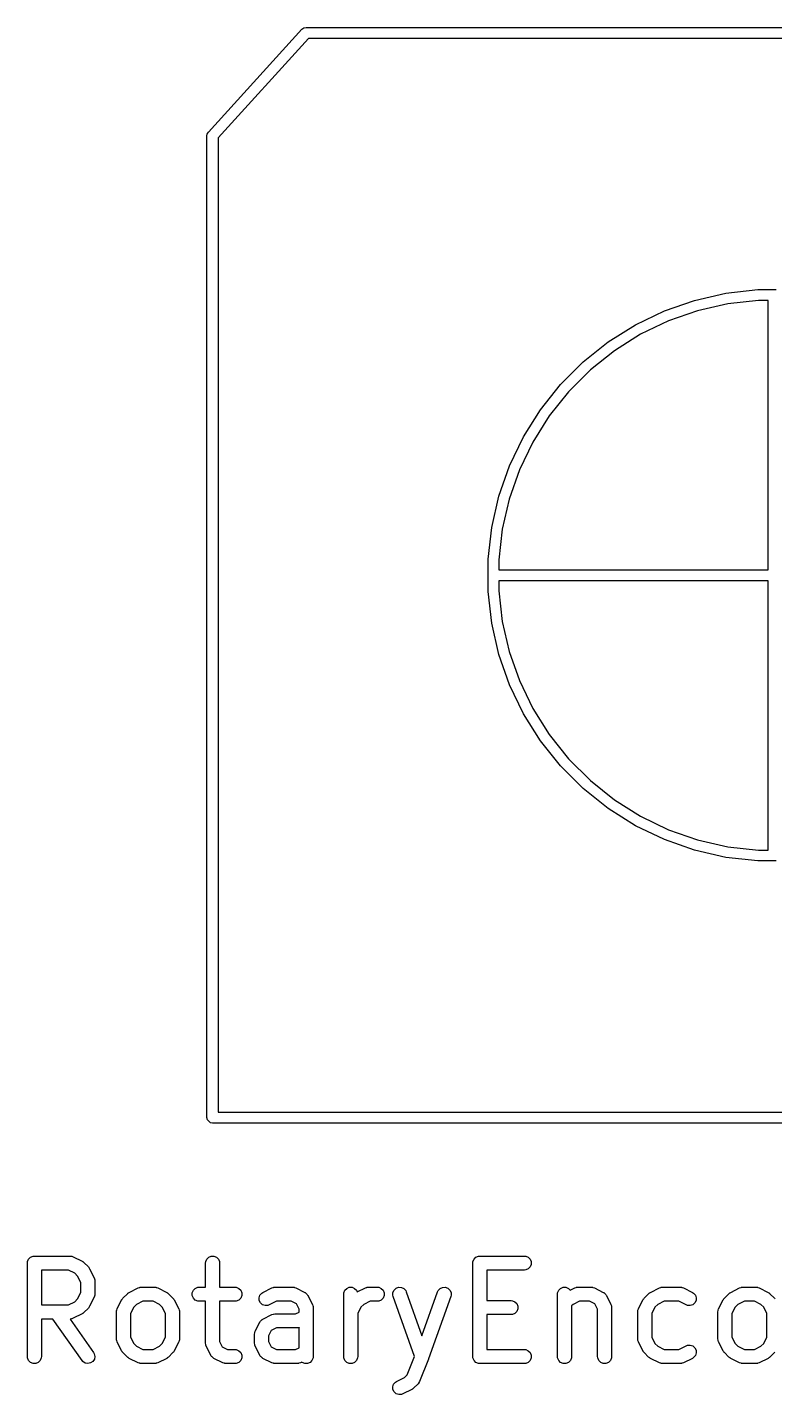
# Model space of a CAD drawing. Header units: millimetres. Extents: x 129 to 276, y -185 to -58.
# Drawn here: x 260.02 to 268.01, y -121.26 to -106.64 of the extents above; entities that cross this region are included whole.
import ezdxf

# ---------------------------------------------------------------- set-up
doc = ezdxf.new("R2010")
doc.units = ezdxf.units.MM
doc.layers.add('F.Fab', color=9, linetype='CONTINUOUS', true_color=0xafafaf)

msp = doc.modelspace()

# ---------------------------------------------------------------- linework, layer by layer
at = {"layer": 'F.Fab', "linetype": 'CONTINUOUS'}
for p, q in [((261.955604, -107.75964), (262.955604, -106.65964)), ((262.955604, -106.65964), (262.974428, -106.645722)), ((262.974428, -106.645722), (262.975956, -106.645649)), ((262.975956, -106.645649), (262.977039, -106.644567)), ((262.977039, -106.644567), (263, -106.64)), ((263, -106.64), (274, -106.64)), ((263.026541, -106.76), (262.06, -107.823195)), ((273.94, -106.76), (263.026541, -106.76)), ((261.946002, -107.775603), (261.955604, -107.75964)), ((261.94, -107.8), (261.943634, -107.781727)), ((261.94, -118.3), (261.94, -107.8)), ((261.943538, -107.779701), (261.944284, -107.77846)), ((261.943634, -107.781727), (261.943538, -107.779701)), ((261.944284, -107.77846), (261.944567, -107.777039)), ((261.944567, -107.777039), (261.946002, -107.775603)), ((262.06, -107.823195), (262.06, -118.24)), ((267.152883, -109.559593), (267.487431, -109.483235)), ((267.487431, -109.483235), (267.828424, -109.444814)), ((267.828424, -109.444814), (267.976792, -109.444814)), ((267.976792, -109.444814), (267.977039, -109.444567)), ((267.977039, -109.444567), (268.022961, -109.444567)), ((266.828989, -109.672929), (267.152883, -109.559593)), ((267.506756, -109.596973), (267.184821, -109.670452)), ((267.834893, -109.56), (267.506756, -109.596973)), ((267.94, -109.56), (267.834893, -109.56)), ((267.94, -112.44), (267.94, -109.56)), ((266.51982, -109.821816), (266.828989, -109.672929)), ((266.873138, -109.779515), (266.575626, -109.922789)), ((267.184821, -109.670452), (266.873138, -109.779515)), ((266.229266, -110.004384), (266.51982, -109.821816)), ((266.575626, -109.922789), (266.296026, -110.098473)), ((265.960979, -110.218335), (266.229266, -110.004384)), ((266.296026, -110.098473), (266.037855, -110.304358)), ((265.718335, -110.460979), (265.960979, -110.218335)), ((266.037855, -110.304358), (265.804358, -110.537855)), ((265.504384, -110.729266), (265.718335, -110.460979)), ((265.804358, -110.537855), (265.598473, -110.796026)), ((265.321816, -111.01982), (265.504384, -110.729266)), ((265.598473, -110.796026), (265.422789, -111.075626)), ((265.172929, -111.328989), (265.321816, -111.01982)), ((265.422789, -111.075626), (265.279515, -111.373138)), ((265.059593, -111.652883), (265.172929, -111.328989)), ((265.279515, -111.373138), (265.170452, -111.684821)), ((264.983235, -111.987431), (265.059593, -111.652883)), ((265.170452, -111.684821), (265.096973, -112.006756)), ((264.944814, -112.328424), (264.983235, -111.987431)), ((265.096973, -112.006756), (265.06, -112.334893)), ((264.944814, -112.334893), (264.944814, -112.328424)), ((264.944814, -112.476792), (264.944814, -112.334893)), ((265.06, -112.334893), (265.06, -112.44)), ((265.06, -112.44), (267.94, -112.44)), ((264.944567, -112.477039), (264.944814, -112.476792)), ((264.944567, -112.522961), (264.944567, -112.477039)), ((264.944814, -112.523208), (264.944567, -112.522961)), ((264.944814, -112.671576), (264.944814, -112.523208)), ((265.06, -112.56), (265.06, -112.665107)), ((267.94, -112.56), (265.06, -112.56)), ((267.94, -115.44), (267.94, -112.56)), ((264.983235, -113.012569), (264.944814, -112.671576)), ((265.06, -112.665107), (265.096973, -112.993244)), ((265.059593, -113.347117), (264.983235, -113.012569)), ((265.096973, -112.993244), (265.170452, -113.315179)), ((265.170452, -113.315179), (265.279515, -113.626862)), ((265.172929, -113.671011), (265.059593, -113.347117)), ((265.321816, -113.98018), (265.172929, -113.671011)), ((265.279515, -113.626862), (265.422789, -113.924374)), ((265.504384, -114.270734), (265.321816, -113.98018)), ((265.422789, -113.924374), (265.598473, -114.203974)), ((265.718335, -114.539021), (265.504384, -114.270734)), ((265.598473, -114.203974), (265.804358, -114.462145)), ((265.804358, -114.462145), (266.037855, -114.695642)), ((265.960979, -114.781665), (265.718335, -114.539021)), ((266.229266, -114.995616), (265.960979, -114.781665)), ((266.037855, -114.695642), (266.296026, -114.901527)), ((266.296026, -114.901527), (266.575626, -115.077211)), ((266.51982, -115.178184), (266.229266, -114.995616)), ((266.575626, -115.077211), (266.873138, -115.220485)), ((266.828989, -115.327071), (266.51982, -115.178184)), ((266.873138, -115.220485), (267.184821, -115.329548)), ((267.152883, -115.440407), (266.828989, -115.327071)), ((267.184821, -115.329548), (267.506756, -115.403027)), ((267.487431, -115.516765), (267.152883, -115.440407)), ((267.828424, -115.555186), (267.487431, -115.516765)), ((267.506756, -115.403027), (267.834893, -115.44)), ((267.834893, -115.44), (267.94, -115.44)), ((267.976792, -115.555186), (267.828424, -115.555186)), ((267.977039, -115.555433), (267.976792, -115.555186)), ((268.022961, -115.555433), (267.977039, -115.555433)), ((262.06, -118.24), (273.94, -118.24)), ((261.944567, -118.322961), (261.94, -118.3)), ((261.977039, -118.355433), (261.944567, -118.322961)), ((262, -118.36), (261.977039, -118.355433)), ((274, -118.36), (262, -118.36)), ((260.020237, -119.854819), (260.021678, -119.840187)), ((260.020237, -120.854819), (260.020237, -119.854819)), ((260.021678, -119.840187), (260.032877, -119.813151)), ((260.032877, -119.813151), (260.053569, -119.792459)), ((260.053569, -119.792459), (260.080605, -119.78126)), ((260.080605, -119.78126), (260.095237, -119.779819)), ((260.095237, -119.779819), (260.476189, -119.779819)), ((260.476189, -119.779819), (260.490821, -119.78126)), ((260.490821, -119.78126), (260.49331, -119.782291)), ((260.49331, -119.782291), (260.495998, -119.782482)), ((260.495998, -119.782482), (260.50973, -119.787737)), ((260.50973, -119.787737), (260.604968, -119.835356)), ((260.604968, -119.835356), (260.611267, -119.83932)), ((260.611267, -119.83932), (260.613095, -119.840078)), ((260.613095, -119.840078), (260.615151, -119.841766)), ((260.615151, -119.841766), (260.617411, -119.843188)), ((260.617411, -119.843188), (260.61871, -119.844686)), ((260.61871, -119.844686), (260.62446, -119.849405)), ((260.62446, -119.849405), (260.672079, -119.897024)), ((260.672079, -119.897024), (260.676797, -119.902773)), ((260.676797, -119.902773), (260.678296, -119.904073)), ((260.678296, -119.904073), (260.679717, -119.906332)), ((261.924999, -119.854819), (261.92644, -119.840187)), ((261.924999, -120.113152), (261.924999, -119.854819)), ((261.92644, -119.840187), (261.937639, -119.813151)), ((261.937639, -119.813151), (261.958331, -119.792459)), ((261.958331, -119.792459), (261.985367, -119.78126)), ((261.985367, -119.78126), (262.014631, -119.78126)), ((262.014631, -119.78126), (262.041667, -119.792459)), ((262.041667, -119.792459), (262.062359, -119.813151)), ((262.062359, -119.813151), (262.073558, -119.840187)), ((262.073558, -119.840187), (262.074999, -119.854819)), ((262.074999, -119.854819), (262.074999, -120.113152)), ((264.782143, -119.854819), (264.783584, -119.840187)), ((264.782143, -120.854819), (264.782143, -119.854819)), ((264.783584, -119.840187), (264.794783, -119.813151)), ((264.794783, -119.813151), (264.815475, -119.792459)), ((264.815475, -119.792459), (264.842511, -119.78126)), ((264.842511, -119.78126), (264.857143, -119.779819)), ((264.857143, -119.779819), (265.333333, -119.779819)), ((265.333333, -119.779819), (265.347965, -119.78126)), ((265.347965, -119.78126), (265.375001, -119.792459)), ((265.375001, -119.792459), (265.395693, -119.813151)), ((265.395693, -119.896487), (265.375001, -119.917179)), ((265.395693, -119.813151), (265.406892, -119.840187)), ((265.406892, -119.869451), (265.395693, -119.896487)), ((265.406892, -119.840187), (265.406892, -119.869451)), ((260.458484, -119.929819), (260.170237, -119.929819)), ((260.170237, -119.929819), (260.170237, -120.303628)), ((260.527, -119.964077), (260.458484, -119.929819)), ((260.557407, -119.994484), (260.527, -119.964077)), ((260.591665, -120.063), (260.557407, -119.994484)), ((260.679717, -119.906332), (260.681406, -119.908389)), ((260.681406, -119.908389), (260.682163, -119.910216)), ((260.682163, -119.910216), (260.686128, -119.916516)), ((260.686128, -119.916516), (260.733747, -120.011754)), ((260.733747, -120.011754), (260.739002, -120.025485)), ((260.739002, -120.025485), (260.739193, -120.028174)), ((260.739193, -120.028174), (260.740224, -120.030663)), ((260.740224, -120.030663), (260.741665, -120.045295)), ((260.741665, -120.045295), (260.741665, -120.188152)), ((265.333333, -119.929819), (264.932143, -119.929819)), ((264.932143, -119.929819), (264.932143, -120.256009)), ((265.347965, -119.928378), (265.333333, -119.929819)), ((265.375001, -119.917179), (265.347965, -119.928378)), ((260.557407, -120.238963), (260.591665, -120.170447)), ((260.591665, -120.170447), (260.591665, -120.063)), ((260.741665, -120.188152), (260.740224, -120.202784)), ((261.042204, -120.230357), (261.089823, -120.182738)), ((261.089823, -120.182738), (261.095572, -120.178019)), ((261.095572, -120.178019), (261.096872, -120.176521)), ((261.096872, -120.176521), (261.099131, -120.175099)), ((261.099131, -120.175099), (261.101188, -120.173411)), ((261.101188, -120.173411), (261.103015, -120.172653)), ((261.103015, -120.172653), (261.109315, -120.168689)), ((261.109315, -120.168689), (261.204553, -120.12107)), ((261.204553, -120.12107), (261.218284, -120.115815)), ((261.218284, -120.115815), (261.220973, -120.115623)), ((261.220973, -120.115623), (261.223462, -120.114593)), ((261.223462, -120.114593), (261.238094, -120.113152)), ((261.238094, -120.113152), (261.380951, -120.113152)), ((261.380951, -120.113152), (261.395583, -120.114593)), ((261.395583, -120.114593), (261.398072, -120.115624)), ((261.398072, -120.115624), (261.40076, -120.115815)), ((261.40076, -120.115815), (261.414492, -120.12107)), ((261.414492, -120.12107), (261.50973, -120.168689)), ((261.50973, -120.168689), (261.516029, -120.172653)), ((261.516029, -120.172653), (261.517857, -120.173411)), ((261.517857, -120.173411), (261.519913, -120.175099)), ((261.519913, -120.175099), (261.522173, -120.176521)), ((261.522173, -120.176521), (261.523472, -120.178019)), ((261.523472, -120.178019), (261.529222, -120.182738)), ((261.529222, -120.182738), (261.576841, -120.230357)), ((261.783583, -120.17352), (261.794782, -120.146484)), ((261.783583, -120.202784), (261.783583, -120.17352)), ((261.794782, -120.146484), (261.815474, -120.125792)), ((261.815474, -120.125792), (261.84251, -120.114593)), ((261.84251, -120.114593), (261.857142, -120.113152)), ((261.857142, -120.113152), (261.924999, -120.113152)), ((262.074999, -120.113152), (262.238094, -120.113152)), ((262.238094, -120.113152), (262.252726, -120.114593)), ((262.252726, -120.114593), (262.279762, -120.125792)), ((262.279762, -120.125792), (262.300454, -120.146484)), ((262.300454, -120.146484), (262.311653, -120.17352)), ((262.311653, -120.17352), (262.311653, -120.202784)), ((262.506271, -120.198629), (262.525444, -120.176521)), ((262.525444, -120.176521), (262.537887, -120.168689)), ((262.537887, -120.168689), (262.633125, -120.12107)), ((262.633125, -120.12107), (262.646856, -120.115815)), ((262.646856, -120.115815), (262.649545, -120.115623)), ((262.649545, -120.115623), (262.652034, -120.114593)), ((262.652034, -120.114593), (262.666666, -120.113152)), ((262.666666, -120.113152), (262.857142, -120.113152)), ((262.857142, -120.113152), (262.871774, -120.114593)), ((262.871774, -120.114593), (262.874263, -120.115624)), ((262.874263, -120.115624), (262.876951, -120.115815)), ((262.876951, -120.115815), (262.890683, -120.12107)), ((262.890683, -120.12107), (262.985921, -120.168689)), ((262.985921, -120.168689), (262.988368, -120.170229)), ((262.988368, -120.170229), (262.989522, -120.170614)), ((262.989522, -120.170614), (262.990958, -120.171859)), ((262.990958, -120.171859), (262.998364, -120.176521)), ((262.998364, -120.176521), (263.004525, -120.183625)), ((263.004525, -120.183625), (263.01163, -120.189787)), ((263.01163, -120.189787), (263.016291, -120.197192)), ((263.016291, -120.197192), (263.017537, -120.198629)), ((263.40119, -120.188152), (263.402631, -120.17352)), ((263.40119, -120.854819), (263.40119, -120.188152)), ((263.402631, -120.17352), (263.41383, -120.146484)), ((263.41383, -120.146484), (263.434522, -120.125792)), ((263.434522, -120.125792), (263.461558, -120.114593)), ((263.461558, -120.114593), (263.490822, -120.114593)), ((263.490822, -120.114593), (263.517858, -120.125792)), ((263.517858, -120.125792), (263.53855, -120.146484)), ((263.53855, -120.146484), (263.546055, -120.164604)), ((263.546055, -120.164604), (263.633125, -120.12107)), ((263.633125, -120.12107), (263.646856, -120.115815)), ((263.646856, -120.115815), (263.649545, -120.115623)), ((263.649545, -120.115623), (263.652034, -120.114593)), ((263.652034, -120.114593), (263.666666, -120.113152)), ((263.666666, -120.113152), (263.761904, -120.113152)), ((263.761904, -120.113152), (263.776536, -120.114593)), ((263.776536, -120.114593), (263.803572, -120.125792)), ((263.803572, -120.125792), (263.824264, -120.146484)), ((263.824264, -120.146484), (263.835463, -120.17352)), ((263.835463, -120.17352), (263.835463, -120.202784)), ((263.925805, -120.199113), (263.927259, -120.169885)), ((263.927259, -120.169885), (263.939786, -120.143439)), ((263.939786, -120.143439), (263.96148, -120.1238)), ((263.96148, -120.1238), (263.989039, -120.113957)), ((263.989039, -120.113957), (264.018267, -120.115411)), ((264.018267, -120.115411), (264.044713, -120.127938)), ((264.044713, -120.127938), (264.064352, -120.149632)), ((264.064352, -120.149632), (264.070631, -120.162927)), ((264.070631, -120.162927), (264.238095, -120.631826)), ((264.238095, -120.631826), (264.405559, -120.162927)), ((264.405559, -120.162927), (264.411838, -120.149632)), ((264.411838, -120.149632), (264.431477, -120.127938)), ((264.431477, -120.127938), (264.457923, -120.115411)), ((264.457923, -120.115411), (264.487151, -120.113957)), ((264.487151, -120.113957), (264.51471, -120.1238)), ((264.51471, -120.1238), (264.536404, -120.14344)), ((264.536404, -120.14344), (264.548931, -120.169886)), ((264.548931, -120.169886), (264.550385, -120.199113)), ((265.686905, -120.188152), (265.688346, -120.17352)), ((265.686905, -120.854819), (265.686905, -120.188152)), ((265.688346, -120.17352), (265.699545, -120.146484)), ((265.699545, -120.146484), (265.720237, -120.125792)), ((265.720237, -120.125792), (265.747273, -120.114593)), ((265.747273, -120.114593), (265.776537, -120.114593)), ((265.776537, -120.114593), (265.803573, -120.125792)), ((265.803573, -120.125792), (265.822974, -120.145193)), ((265.822974, -120.145193), (265.871221, -120.12107)), ((265.871221, -120.12107), (265.884952, -120.115815)), ((265.884952, -120.115815), (265.887641, -120.115623)), ((265.887641, -120.115623), (265.89013, -120.114593)), ((265.89013, -120.114593), (265.904762, -120.113152)), ((265.904762, -120.113152), (266.047619, -120.113152)), ((266.047619, -120.113152), (266.062251, -120.114593)), ((266.062251, -120.114593), (266.06474, -120.115624)), ((266.06474, -120.115624), (266.067428, -120.115815)), ((266.067428, -120.115815), (266.08116, -120.12107)), ((266.08116, -120.12107), (266.176398, -120.168689)), ((266.176398, -120.168689), (266.178845, -120.170229)), ((266.178845, -120.170229), (266.179999, -120.170614)), ((266.179999, -120.170614), (266.181435, -120.171859)), ((266.181435, -120.171859), (266.188841, -120.176521)), ((266.188841, -120.176521), (266.195002, -120.183625)), ((266.195002, -120.183625), (266.202107, -120.189787)), ((266.202107, -120.189787), (266.206768, -120.197192)), ((266.206768, -120.197192), (266.208014, -120.198629)), ((266.613634, -120.230357), (266.661253, -120.182738)), ((266.661253, -120.182738), (266.667002, -120.178019)), ((266.667002, -120.178019), (266.668302, -120.176521)), ((266.668302, -120.176521), (266.670561, -120.175099)), ((266.670561, -120.175099), (266.672618, -120.173411)), ((266.672618, -120.173411), (266.674445, -120.172653)), ((266.674445, -120.172653), (266.680745, -120.168689)), ((266.680745, -120.168689), (266.775983, -120.12107)), ((266.775983, -120.12107), (266.789714, -120.115815)), ((266.789714, -120.115815), (266.792403, -120.115623)), ((266.792403, -120.115623), (266.794892, -120.114593)), ((266.794892, -120.114593), (266.809524, -120.113152)), ((266.809524, -120.113152), (267, -120.113152)), ((267, -120.113152), (267.014632, -120.114593)), ((267.014632, -120.114593), (267.017121, -120.115624)), ((267.017121, -120.115624), (267.019809, -120.115815)), ((267.019809, -120.115815), (267.033541, -120.12107)), ((267.033541, -120.12107), (267.128779, -120.168689)), ((267.128779, -120.168689), (267.141222, -120.176521)), ((267.141222, -120.176521), (267.160395, -120.198629)), ((267.470777, -120.230357), (267.518396, -120.182738)), ((267.518396, -120.182738), (267.524145, -120.178019)), ((267.524145, -120.178019), (267.525445, -120.176521)), ((267.525445, -120.176521), (267.527704, -120.175099)), ((267.527704, -120.175099), (267.529761, -120.173411)), ((267.529761, -120.173411), (267.531588, -120.172653)), ((267.531588, -120.172653), (267.537888, -120.168689)), ((267.537888, -120.168689), (267.633126, -120.12107)), ((267.633126, -120.12107), (267.646857, -120.115815)), ((267.646857, -120.115815), (267.649546, -120.115623)), ((267.649546, -120.115623), (267.652035, -120.114593)), ((267.652035, -120.114593), (267.666667, -120.113152)), ((267.666667, -120.113152), (267.809524, -120.113152)), ((267.809524, -120.113152), (267.824156, -120.114593)), ((267.824156, -120.114593), (267.826645, -120.115624)), ((267.826645, -120.115624), (267.829333, -120.115815)), ((267.829333, -120.115815), (267.843065, -120.12107)), ((267.843065, -120.12107), (267.938303, -120.168689)), ((267.938303, -120.168689), (267.944602, -120.172653)), ((267.944602, -120.172653), (267.94643, -120.173411)), ((267.94643, -120.173411), (267.948486, -120.175099)), ((267.948486, -120.175099), (267.950746, -120.176521)), ((267.950746, -120.176521), (267.952045, -120.178019)), ((267.952045, -120.178019), (267.957795, -120.182738)), ((267.957795, -120.182738), (268.005414, -120.230357)), ((260.170237, -120.303628), (260.458484, -120.303628)), ((260.458484, -120.303628), (260.527, -120.26937)), ((260.527, -120.26937), (260.557407, -120.238963)), ((260.672079, -120.336423), (260.62446, -120.384042)), ((260.676797, -120.330673), (260.672079, -120.336423)), ((260.678296, -120.329374), (260.676797, -120.330673)), ((260.679717, -120.327114), (260.678296, -120.329374)), ((260.681406, -120.325058), (260.679717, -120.327114)), ((260.682163, -120.32323), (260.681406, -120.325058)), ((260.686128, -120.316931), (260.682163, -120.32323)), ((260.733747, -120.221693), (260.686128, -120.316931)), ((260.739002, -120.207962), (260.733747, -120.221693)), ((260.739193, -120.205272), (260.739002, -120.207962)), ((260.740224, -120.202784), (260.739193, -120.205272)), ((260.980536, -120.345087), (261.028155, -120.249849)), ((261.028155, -120.249849), (261.032119, -120.243549)), ((261.032119, -120.243549), (261.032877, -120.241722)), ((261.032877, -120.241722), (261.034565, -120.239665)), ((261.034565, -120.239665), (261.035987, -120.237406)), ((261.035987, -120.237406), (261.037485, -120.236106)), ((261.037485, -120.236106), (261.042204, -120.230357)), ((261.156876, -120.327817), (261.122618, -120.396333)), ((261.187283, -120.29741), (261.156876, -120.327817)), ((261.255799, -120.263152), (261.187283, -120.29741)), ((261.363246, -120.263152), (261.255799, -120.263152)), ((261.431762, -120.29741), (261.363246, -120.263152)), ((261.462169, -120.327817), (261.431762, -120.29741)), ((261.496427, -120.396333), (261.462169, -120.327817)), ((261.576841, -120.230357), (261.581559, -120.236106)), ((261.581559, -120.236106), (261.583058, -120.237406)), ((261.583058, -120.237406), (261.584479, -120.239665)), ((261.584479, -120.239665), (261.586168, -120.241722)), ((261.586168, -120.241722), (261.586925, -120.243549)), ((261.586925, -120.243549), (261.59089, -120.249849)), ((261.59089, -120.249849), (261.638509, -120.345087)), ((261.794782, -120.22982), (261.783583, -120.202784)), ((261.815474, -120.250512), (261.794782, -120.22982)), ((261.84251, -120.261711), (261.815474, -120.250512)), ((261.857142, -120.263152), (261.84251, -120.261711)), ((261.924999, -120.263152), (261.857142, -120.263152)), ((261.924999, -120.711961), (261.924999, -120.263152)), ((262.238094, -120.263152), (262.074999, -120.263152)), ((262.074999, -120.263152), (262.074999, -120.694256)), ((262.252726, -120.261711), (262.238094, -120.263152)), ((262.279762, -120.250512), (262.252726, -120.261711)), ((262.300454, -120.22982), (262.279762, -120.250512)), ((262.311653, -120.202784), (262.300454, -120.22982)), ((262.497017, -120.22639), (262.506271, -120.198629)), ((262.499091, -120.25558), (262.497017, -120.22639)), ((262.512178, -120.281755), (262.499091, -120.25558)), ((262.534286, -120.300928), (262.512178, -120.281755)), ((262.562047, -120.310182), (262.534286, -120.300928)), ((262.591237, -120.308108), (262.562047, -120.310182)), ((262.604969, -120.302853), (262.591237, -120.308108)), ((262.684371, -120.263152), (262.604969, -120.302853)), ((262.839437, -120.263152), (262.684371, -120.263152)), ((262.896478, -120.291672), (262.839437, -120.263152)), ((262.924999, -120.348714), (262.896478, -120.291672)), ((263.017537, -120.198629), (263.017921, -120.199782)), ((263.017921, -120.199782), (263.019462, -120.20223)), ((263.019462, -120.20223), (263.067081, -120.297468)), ((263.067081, -120.297468), (263.072336, -120.311199)), ((263.072336, -120.311199), (263.072527, -120.313888)), ((263.072527, -120.313888), (263.073558, -120.316377)), ((263.073558, -120.316377), (263.074999, -120.331009)), ((263.074999, -120.331009), (263.074999, -120.854819)), ((263.585448, -120.327817), (263.55119, -120.396333)), ((263.615855, -120.29741), (263.585448, -120.327817)), ((263.684371, -120.263152), (263.615855, -120.29741)), ((263.761904, -120.263152), (263.684371, -120.263152)), ((263.776536, -120.261711), (263.761904, -120.263152)), ((263.803572, -120.250512), (263.776536, -120.261711)), ((263.824264, -120.22982), (263.803572, -120.250512)), ((263.835463, -120.202784), (263.824264, -120.22982)), ((263.929369, -120.213377), (263.925805, -120.199113)), ((264.157918, -120.853316), (263.929369, -120.213377)), ((264.546821, -120.213377), (264.308726, -120.880044)), ((264.550385, -120.199113), (264.546821, -120.213377)), ((264.932143, -120.256009), (265.190476, -120.256009)), ((265.190476, -120.256009), (265.205108, -120.25745)), ((265.205108, -120.25745), (265.232144, -120.268649)), ((265.232144, -120.268649), (265.252836, -120.289341)), ((265.252836, -120.289341), (265.264035, -120.316377)), ((265.264035, -120.316377), (265.264035, -120.345641)), ((265.853951, -120.29741), (265.836905, -120.314456)), ((265.836905, -120.314456), (265.836905, -120.854819)), ((265.922467, -120.263152), (265.853951, -120.29741)), ((266.029914, -120.263152), (265.922467, -120.263152)), ((266.086955, -120.291672), (266.029914, -120.263152)), ((266.115476, -120.348714), (266.086955, -120.291672)), ((266.208014, -120.198629), (266.208398, -120.199782)), ((266.208398, -120.199782), (266.209939, -120.20223)), ((266.209939, -120.20223), (266.257558, -120.297468)), ((266.257558, -120.297468), (266.262813, -120.311199)), ((266.262813, -120.311199), (266.263004, -120.313888)), ((266.263004, -120.313888), (266.264035, -120.316377)), ((266.264035, -120.316377), (266.265476, -120.331009)), ((266.265476, -120.331009), (266.265476, -120.854819)), ((266.551966, -120.345087), (266.599585, -120.249849)), ((266.599585, -120.249849), (266.603549, -120.243549)), ((266.603549, -120.243549), (266.604307, -120.241722)), ((266.604307, -120.241722), (266.605995, -120.239665)), ((266.605995, -120.239665), (266.607417, -120.237406)), ((266.607417, -120.237406), (266.608915, -120.236106)), ((266.608915, -120.236106), (266.613634, -120.230357)), ((266.728306, -120.327817), (266.694048, -120.396333)), ((266.758713, -120.29741), (266.728306, -120.327817)), ((266.827229, -120.263152), (266.758713, -120.29741)), ((266.982295, -120.263152), (266.827229, -120.263152)), ((267.061697, -120.302853), (266.982295, -120.263152)), ((267.075428, -120.308108), (267.061697, -120.302853)), ((267.104618, -120.310182), (267.075428, -120.308108)), ((267.13238, -120.300928), (267.104618, -120.310182)), ((267.154487, -120.281755), (267.13238, -120.300928)), ((267.167575, -120.25558), (267.154487, -120.281755)), ((267.160395, -120.198629), (267.169649, -120.22639)), ((267.169649, -120.22639), (267.167575, -120.25558)), ((267.409109, -120.345087), (267.456728, -120.249849)), ((267.456728, -120.249849), (267.460692, -120.243549)), ((267.460692, -120.243549), (267.46145, -120.241722)), ((267.46145, -120.241722), (267.463138, -120.239665)), ((267.463138, -120.239665), (267.46456, -120.237406)), ((267.46456, -120.237406), (267.466058, -120.236106)), ((267.466058, -120.236106), (267.470777, -120.230357)), ((267.585449, -120.327817), (267.551191, -120.396333)), ((267.615856, -120.29741), (267.585449, -120.327817)), ((267.684372, -120.263152), (267.615856, -120.29741)), ((267.791819, -120.263152), (267.684372, -120.263152)), ((267.860335, -120.29741), (267.791819, -120.263152)), ((267.890742, -120.327817), (267.860335, -120.29741)), ((267.925, -120.396333), (267.890742, -120.327817)), ((268.005414, -120.230357), (268.010132, -120.236106)), ((260.294283, -120.453628), (260.170237, -120.453628)), ((260.170237, -120.453628), (260.170237, -120.854819)), ((260.605223, -120.897829), (260.294283, -120.453628)), ((260.490821, -120.452187), (260.477304, -120.453518)), ((260.477304, -120.453518), (260.728108, -120.81181)), ((260.49331, -120.451155), (260.490821, -120.452187)), ((260.495998, -120.450965), (260.49331, -120.451155)), ((260.50973, -120.44571), (260.495998, -120.450965)), ((260.604968, -120.398091), (260.50973, -120.44571)), ((260.611267, -120.394126), (260.604968, -120.398091)), ((260.613095, -120.393369), (260.611267, -120.394126)), ((260.615151, -120.39168), (260.613095, -120.393369)), ((260.617411, -120.390259), (260.615151, -120.39168)), ((260.61871, -120.38876), (260.617411, -120.390259)), ((260.62446, -120.384042), (260.61871, -120.38876)), ((260.972618, -120.378628), (260.974059, -120.363996)), ((260.972618, -120.664342), (260.972618, -120.378628)), ((260.974059, -120.363996), (260.97509, -120.361506)), ((260.97509, -120.361506), (260.975281, -120.358819)), ((260.975281, -120.358819), (260.980536, -120.345087)), ((261.122618, -120.396333), (261.122618, -120.646637)), ((261.496427, -120.646637), (261.496427, -120.396333)), ((261.638509, -120.345087), (261.643764, -120.358818)), ((261.643764, -120.358818), (261.643955, -120.361507)), ((261.643955, -120.361507), (261.644986, -120.363996)), ((261.644986, -120.363996), (261.646427, -120.378628)), ((261.646427, -120.378628), (261.646427, -120.664342)), ((262.456727, -120.583182), (262.504346, -120.487944)), ((262.504346, -120.487944), (262.505886, -120.485496)), ((262.505886, -120.485496), (262.506271, -120.484343)), ((262.506271, -120.484343), (262.507516, -120.482906)), ((262.507516, -120.482906), (262.512178, -120.475501)), ((262.512178, -120.475501), (262.519282, -120.469339)), ((262.519282, -120.469339), (262.525444, -120.462235)), ((262.525444, -120.462235), (262.532849, -120.457573)), ((262.532849, -120.457573), (262.534286, -120.456328)), ((262.534286, -120.456328), (262.535439, -120.455943)), ((262.535439, -120.455943), (262.537887, -120.454403)), ((262.537887, -120.454403), (262.633125, -120.406784)), ((262.633125, -120.406784), (262.646856, -120.401529)), ((262.646856, -120.401529), (262.649545, -120.401337)), ((262.649545, -120.401337), (262.652034, -120.400307)), ((262.652034, -120.400307), (262.666666, -120.398866)), ((262.666666, -120.398866), (262.887056, -120.398866)), ((262.887056, -120.398866), (262.924999, -120.379894)), ((262.924999, -120.379894), (262.924999, -120.348714)), ((263.55119, -120.396333), (263.55119, -120.854819)), ((265.190476, -120.406009), (264.932143, -120.406009)), ((264.932143, -120.406009), (264.932143, -120.779819)), ((265.205108, -120.404568), (265.190476, -120.406009)), ((265.232144, -120.393369), (265.205108, -120.404568)), ((265.252836, -120.372677), (265.232144, -120.393369)), ((265.264035, -120.345641), (265.252836, -120.372677)), ((266.115476, -120.854819), (266.115476, -120.348714)), ((266.544048, -120.378628), (266.545489, -120.363996)), ((266.544048, -120.664342), (266.544048, -120.378628)), ((266.545489, -120.363996), (266.54652, -120.361506)), ((266.54652, -120.361506), (266.546711, -120.358819)), ((266.546711, -120.358819), (266.551966, -120.345087)), ((266.694048, -120.396333), (266.694048, -120.646637)), ((267.401191, -120.378628), (267.402632, -120.363996)), ((267.401191, -120.664342), (267.401191, -120.378628)), ((267.402632, -120.363996), (267.403663, -120.361506)), ((267.403663, -120.361506), (267.403854, -120.358819)), ((267.403854, -120.358819), (267.409109, -120.345087)), ((267.551191, -120.396333), (267.551191, -120.646637)), ((267.925, -120.646637), (267.925, -120.396333)), ((262.448809, -120.616723), (262.45025, -120.602091)), ((262.448809, -120.711961), (262.448809, -120.616723)), ((262.45025, -120.602091), (262.451281, -120.599601)), ((262.451281, -120.599601), (262.451472, -120.596914)), ((262.451472, -120.596914), (262.456727, -120.583182)), ((262.627329, -120.577386), (262.598809, -120.634428)), ((262.598809, -120.634428), (262.598809, -120.694256)), ((262.684371, -120.548866), (262.627329, -120.577386)), ((262.904761, -120.548866), (262.684371, -120.548866)), ((262.919393, -120.547425), (262.904761, -120.548866)), ((262.921882, -120.546393), (262.919393, -120.547425)), ((262.92457, -120.546203), (262.921882, -120.546393)), ((262.924999, -120.546038), (262.92457, -120.546203)), ((262.924999, -120.760847), (262.924999, -120.546038)), ((260.974059, -120.678974), (260.972618, -120.664342)), ((260.97509, -120.681463), (260.974059, -120.678974)), ((260.975281, -120.684151), (260.97509, -120.681463)), ((260.980536, -120.697883), (260.975281, -120.684151)), ((261.028155, -120.793121), (260.980536, -120.697883)), ((261.122618, -120.646637), (261.156876, -120.715153)), ((261.156876, -120.715153), (261.187283, -120.745561)), ((261.187283, -120.745561), (261.255799, -120.779819)), ((261.255799, -120.779819), (261.363246, -120.779819)), ((261.363246, -120.779819), (261.431761, -120.745561)), ((261.431761, -120.745561), (261.462168, -120.715153)), ((261.462168, -120.715153), (261.496427, -120.646637)), ((261.638509, -120.697883), (261.59089, -120.793121)), ((261.643764, -120.684152), (261.638509, -120.697883)), ((261.643955, -120.681462), (261.643764, -120.684152)), ((261.644986, -120.678974), (261.643955, -120.681462)), ((261.646427, -120.664342), (261.644986, -120.678974)), ((261.92644, -120.726593), (261.924999, -120.711961)), ((261.927471, -120.729082), (261.92644, -120.726593)), ((261.927662, -120.73177), (261.927471, -120.729082)), ((261.932917, -120.745502), (261.927662, -120.73177)), ((261.980536, -120.840741), (261.932917, -120.745502)), ((262.074999, -120.694256), (262.103519, -120.751298)), ((262.103519, -120.751298), (262.160561, -120.779819)), ((262.160561, -120.779819), (262.238094, -120.779819)), ((262.238094, -120.779819), (262.252726, -120.78126)), ((262.252726, -120.78126), (262.279762, -120.792459)), ((262.45025, -120.726593), (262.448809, -120.711961)), ((262.451281, -120.729082), (262.45025, -120.726593)), ((262.451472, -120.73177), (262.451281, -120.729082)), ((262.456727, -120.745502), (262.451472, -120.73177)), ((262.504346, -120.840741), (262.456727, -120.745502)), ((262.598809, -120.694256), (262.627329, -120.751298)), ((262.627329, -120.751298), (262.684371, -120.779819)), ((262.684371, -120.779819), (262.887056, -120.779819)), ((262.887056, -120.779819), (262.924999, -120.760847)), ((264.932143, -120.779819), (265.333333, -120.779819)), ((265.333333, -120.779819), (265.347965, -120.78126)), ((265.347965, -120.78126), (265.375001, -120.792459)), ((266.545489, -120.678974), (266.544048, -120.664342)), ((266.54652, -120.681463), (266.545489, -120.678974)), ((266.546711, -120.684151), (266.54652, -120.681463)), ((266.551966, -120.697883), (266.546711, -120.684151)), ((266.599585, -120.793121), (266.551966, -120.697883)), ((266.694048, -120.646637), (266.728306, -120.715153)), ((266.728306, -120.715153), (266.758713, -120.745561)), ((266.758713, -120.745561), (266.827229, -120.779819)), ((266.827229, -120.779819), (266.982295, -120.779819)), ((266.982295, -120.779819), (267.061697, -120.740118)), ((267.061697, -120.740118), (267.075428, -120.734863)), ((267.075428, -120.734863), (267.104618, -120.732789)), ((267.104618, -120.732789), (267.13238, -120.742043)), ((267.13238, -120.742043), (267.154487, -120.761216)), ((267.154487, -120.761216), (267.167575, -120.787391)), ((267.402632, -120.678974), (267.401191, -120.664342)), ((267.403663, -120.681463), (267.402632, -120.678974)), ((267.403854, -120.684151), (267.403663, -120.681463)), ((267.409109, -120.697883), (267.403854, -120.684151)), ((267.456728, -120.793121), (267.409109, -120.697883)), ((267.551191, -120.646637), (267.585449, -120.715153)), ((267.585449, -120.715153), (267.615856, -120.745561)), ((267.615856, -120.745561), (267.684372, -120.779819)), ((267.684372, -120.779819), (267.791819, -120.779819)), ((267.791819, -120.779819), (267.860334, -120.745561)), ((267.860334, -120.745561), (267.890741, -120.715153)), ((267.890741, -120.715153), (267.925, -120.646637)), ((260.021678, -120.869451), (260.020237, -120.854819)), ((260.032877, -120.896487), (260.021678, -120.869451)), ((260.053569, -120.917179), (260.032877, -120.896487)), ((260.080605, -120.928378), (260.053569, -120.917179)), ((260.109869, -120.928378), (260.080605, -120.928378)), ((260.136905, -120.917179), (260.109869, -120.928378)), ((260.157597, -120.896487), (260.136905, -120.917179)), ((260.168796, -120.869451), (260.157597, -120.896487)), ((260.170237, -120.854819), (260.168796, -120.869451)), ((260.614794, -120.908989), (260.605223, -120.897829)), ((260.639473, -120.924716), (260.614794, -120.908989)), ((260.66829, -120.929802), (260.639473, -120.924716)), ((260.696861, -120.923472), (260.66829, -120.929802)), ((260.720835, -120.90669), (260.696861, -120.923472)), ((260.736562, -120.882012), (260.720835, -120.90669)), ((260.728108, -120.81181), (260.735318, -120.824623)), ((260.735318, -120.824623), (260.741647, -120.853194)), ((260.741647, -120.853194), (260.736562, -120.882012)), ((261.032118, -120.799417), (261.028155, -120.793121)), ((261.032876, -120.801247), (261.032118, -120.799417)), ((261.034565, -120.803305), (261.032876, -120.801247)), ((261.035987, -120.805564), (261.034565, -120.803305)), ((261.037485, -120.806863), (261.035987, -120.805564)), ((261.042203, -120.812612), (261.037485, -120.806863)), ((261.089822, -120.860232), (261.042203, -120.812612)), ((261.095571, -120.86495), (261.089822, -120.860232)), ((261.096872, -120.86645), (261.095571, -120.86495)), ((261.099131, -120.867872), (261.096872, -120.86645)), ((261.101188, -120.86956), (261.099131, -120.867872)), ((261.103015, -120.870317), (261.101188, -120.86956)), ((261.109315, -120.874282), (261.103015, -120.870317)), ((261.204553, -120.921901), (261.109315, -120.874282)), ((261.218284, -120.927156), (261.204553, -120.921901)), ((261.220973, -120.927347), (261.218284, -120.927156)), ((261.223462, -120.928378), (261.220973, -120.927347)), ((261.238094, -120.929819), (261.223462, -120.928378)), ((261.395583, -120.928378), (261.380951, -120.929819)), ((261.398072, -120.927346), (261.395583, -120.928378)), ((261.40076, -120.927156), (261.398072, -120.927346)), ((261.414492, -120.921901), (261.40076, -120.927156)), ((261.50973, -120.874282), (261.414492, -120.921901)), ((261.516029, -120.870317), (261.50973, -120.874282)), ((261.517857, -120.86956), (261.516029, -120.870317)), ((261.519913, -120.867872), (261.517857, -120.86956)), ((261.522173, -120.86645), (261.519913, -120.867872)), ((261.523473, -120.86495), (261.522173, -120.86645)), ((261.529223, -120.860232), (261.523473, -120.86495)), ((261.576841, -120.812613), (261.529223, -120.860232)), ((261.581559, -120.806863), (261.576841, -120.812613)), ((261.583058, -120.805564), (261.581559, -120.806863)), ((261.584479, -120.803305), (261.583058, -120.805564)), ((261.586169, -120.801247), (261.584479, -120.803305)), ((261.586926, -120.799417), (261.586169, -120.801247)), ((261.59089, -120.793121), (261.586926, -120.799417)), ((261.982076, -120.843187), (261.980536, -120.840741)), ((261.982461, -120.844342), (261.982076, -120.843187)), ((261.983707, -120.845779), (261.982461, -120.844342)), ((261.988368, -120.853183), (261.983707, -120.845779)), ((261.99547, -120.859342), (261.988368, -120.853183)), ((262.001634, -120.86645), (261.99547, -120.859342)), ((262.009039, -120.871111), (262.001634, -120.86645)), ((262.010476, -120.872357), (262.009039, -120.871111)), ((262.011629, -120.872741), (262.010476, -120.872357)), ((262.014077, -120.874282), (262.011629, -120.872741)), ((262.109315, -120.921901), (262.014077, -120.874282)), ((262.123046, -120.927156), (262.109315, -120.921901)), ((262.125735, -120.927347), (262.123046, -120.927156)), ((262.128224, -120.928378), (262.125735, -120.927347)), ((262.142856, -120.929819), (262.128224, -120.928378)), ((262.252726, -120.928378), (262.238094, -120.929819)), ((262.279762, -120.917179), (262.252726, -120.928378)), ((262.279762, -120.792459), (262.300454, -120.813151)), ((262.300454, -120.896487), (262.279762, -120.917179)), ((262.300454, -120.813151), (262.311653, -120.840187)), ((262.311653, -120.869451), (262.300454, -120.896487)), ((262.311653, -120.840187), (262.311653, -120.869451)), ((262.505886, -120.843187), (262.504346, -120.840741)), ((262.506271, -120.844342), (262.505886, -120.843187)), ((262.507517, -120.845779), (262.506271, -120.844342)), ((262.512178, -120.853183), (262.507517, -120.845779)), ((262.51928, -120.859342), (262.512178, -120.853183)), ((262.525444, -120.86645), (262.51928, -120.859342)), ((262.532849, -120.871111), (262.525444, -120.86645)), ((262.534286, -120.872357), (262.532849, -120.871111)), ((262.535439, -120.872741), (262.534286, -120.872357)), ((262.537887, -120.874282), (262.535439, -120.872741)), ((262.633125, -120.921901), (262.537887, -120.874282)), ((262.646856, -120.927156), (262.633125, -120.921901)), ((262.649545, -120.927347), (262.646856, -120.927156)), ((262.652034, -120.928378), (262.649545, -120.927347)), ((262.666666, -120.929819), (262.652034, -120.928378)), ((262.919393, -120.928378), (262.904761, -120.929819)), ((262.921882, -120.927346), (262.919393, -120.928378)), ((262.92457, -120.927156), (262.921882, -120.927346)), ((262.938302, -120.921901), (262.92457, -120.927156)), ((262.954802, -120.91365), (262.938302, -120.921901)), ((262.958331, -120.917179), (262.954802, -120.91365)), ((262.985367, -120.928378), (262.958331, -120.917179)), ((263.014631, -120.928378), (262.985367, -120.928378)), ((263.041667, -120.917179), (263.014631, -120.928378)), ((263.062359, -120.896487), (263.041667, -120.917179)), ((263.073558, -120.869451), (263.062359, -120.896487)), ((263.074999, -120.854819), (263.073558, -120.869451)), ((263.402631, -120.869451), (263.40119, -120.854819)), ((263.41383, -120.896487), (263.402631, -120.869451)), ((263.434522, -120.917179), (263.41383, -120.896487)), ((263.461558, -120.928378), (263.434522, -120.917179)), ((263.490822, -120.928378), (263.461558, -120.928378)), ((263.517858, -120.917179), (263.490822, -120.928378)), ((263.53855, -120.896487), (263.517858, -120.917179)), ((263.549749, -120.869451), (263.53855, -120.896487)), ((263.55119, -120.854819), (263.549749, -120.869451)), ((264.078938, -121.050766), (264.157918, -120.853316)), ((264.307731, -120.882673), (264.212493, -121.120768)), ((264.308123, -120.881319), (264.307731, -120.882673)), ((264.308726, -120.880044), (264.308123, -120.881319)), ((264.783584, -120.869451), (264.782143, -120.854819)), ((264.794783, -120.896487), (264.783584, -120.869451)), ((264.815475, -120.917179), (264.794783, -120.896487)), ((264.842511, -120.928378), (264.815475, -120.917179)), ((264.857143, -120.929819), (264.842511, -120.928378)), ((265.347965, -120.928378), (265.333333, -120.929819)), ((265.375001, -120.917179), (265.347965, -120.928378)), ((265.375001, -120.792459), (265.395693, -120.813151)), ((265.395693, -120.896487), (265.375001, -120.917179)), ((265.395693, -120.813151), (265.406892, -120.840187)), ((265.406892, -120.869451), (265.395693, -120.896487)), ((265.406892, -120.840187), (265.406892, -120.869451)), ((265.688346, -120.869451), (265.686905, -120.854819)), ((265.699545, -120.896487), (265.688346, -120.869451)), ((265.720237, -120.917179), (265.699545, -120.896487)), ((265.747273, -120.928378), (265.720237, -120.917179)), ((265.776537, -120.928378), (265.747273, -120.928378)), ((265.803573, -120.917179), (265.776537, -120.928378)), ((265.824265, -120.896487), (265.803573, -120.917179)), ((265.835464, -120.869451), (265.824265, -120.896487)), ((265.836905, -120.854819), (265.835464, -120.869451)), ((266.116917, -120.869451), (266.115476, -120.854819)), ((266.128116, -120.896487), (266.116917, -120.869451)), ((266.148808, -120.917179), (266.128116, -120.896487)), ((266.175844, -120.928378), (266.148808, -120.917179)), ((266.205108, -120.928378), (266.175844, -120.928378)), ((266.232144, -120.917179), (266.205108, -120.928378)), ((266.252836, -120.896487), (266.232144, -120.917179)), ((266.264035, -120.869451), (266.252836, -120.896487)), ((266.265476, -120.854819), (266.264035, -120.869451)), ((266.603548, -120.799417), (266.599585, -120.793121)), ((266.604306, -120.801247), (266.603548, -120.799417)), ((266.605995, -120.803305), (266.604306, -120.801247)), ((266.607417, -120.805564), (266.605995, -120.803305)), ((266.608915, -120.806863), (266.607417, -120.805564)), ((266.613633, -120.812612), (266.608915, -120.806863)), ((266.661252, -120.860232), (266.613633, -120.812612)), ((266.667001, -120.86495), (266.661252, -120.860232)), ((266.668302, -120.86645), (266.667001, -120.86495)), ((266.670561, -120.867872), (266.668302, -120.86645)), ((266.672618, -120.86956), (266.670561, -120.867872)), ((266.674445, -120.870317), (266.672618, -120.86956)), ((266.680745, -120.874282), (266.674445, -120.870317)), ((266.775983, -120.921901), (266.680745, -120.874282)), ((266.789714, -120.927156), (266.775983, -120.921901)), ((266.792403, -120.927347), (266.789714, -120.927156)), ((266.794892, -120.928378), (266.792403, -120.927347)), ((266.809524, -120.929819), (266.794892, -120.928378)), ((267.014632, -120.928378), (267, -120.929819)), ((267.017121, -120.927346), (267.014632, -120.928378)), ((267.019809, -120.927156), (267.017121, -120.927346)), ((267.033541, -120.921901), (267.019809, -120.927156)), ((267.128779, -120.874282), (267.033541, -120.921901)), ((267.141222, -120.86645), (267.128779, -120.874282)), ((267.160395, -120.844342), (267.141222, -120.86645)), ((267.169649, -120.816581), (267.160395, -120.844342)), ((267.167575, -120.787391), (267.169649, -120.816581)), ((267.460691, -120.799417), (267.456728, -120.793121)), ((267.461449, -120.801247), (267.460691, -120.799417)), ((267.463138, -120.803305), (267.461449, -120.801247)), ((267.46456, -120.805564), (267.463138, -120.803305)), ((267.466058, -120.806863), (267.46456, -120.805564)), ((267.470776, -120.812612), (267.466058, -120.806863)), ((267.518395, -120.860232), (267.470776, -120.812612)), ((267.524144, -120.86495), (267.518395, -120.860232)), ((267.525445, -120.86645), (267.524144, -120.86495)), ((267.527704, -120.867872), (267.525445, -120.86645)), ((267.529761, -120.86956), (267.527704, -120.867872)), ((267.531588, -120.870317), (267.529761, -120.86956)), ((267.537888, -120.874282), (267.531588, -120.870317)), ((267.633126, -120.921901), (267.537888, -120.874282)), ((267.646857, -120.927156), (267.633126, -120.921901)), ((267.649546, -120.927347), (267.646857, -120.927156)), ((267.652035, -120.928378), (267.649546, -120.927347)), ((267.666667, -120.929819), (267.652035, -120.928378)), ((267.824156, -120.928378), (267.809524, -120.929819)), ((267.826645, -120.927346), (267.824156, -120.928378)), ((267.829333, -120.927156), (267.826645, -120.927346)), ((267.843065, -120.921901), (267.829333, -120.927156)), ((267.938303, -120.874282), (267.843065, -120.921901)), ((267.944602, -120.870317), (267.938303, -120.874282)), ((267.94643, -120.86956), (267.944602, -120.870317)), ((267.948486, -120.867872), (267.94643, -120.86956)), ((267.950746, -120.86645), (267.948486, -120.867872)), ((267.952046, -120.86495), (267.950746, -120.86645)), ((267.957796, -120.860232), (267.952046, -120.86495)), ((268.005414, -120.812613), (267.957796, -120.860232)), ((268.010132, -120.806863), (268.005414, -120.812613)), ((261.380951, -120.929819), (261.238094, -120.929819)), ((262.238094, -120.929819), (262.142856, -120.929819)), ((262.904761, -120.929819), (262.666666, -120.929819)), ((264.050811, -121.078894), (264.078938, -121.050766)), ((265.333333, -120.929819), (264.857143, -120.929819)), ((267, -120.929819), (266.809524, -120.929819)), ((267.809524, -120.929819), (267.666667, -120.929819)), ((263.925589, -121.178771), (263.934843, -121.15101)), ((263.927663, -121.207961), (263.925589, -121.178771)), ((263.94075, -121.234136), (263.927663, -121.207961)), ((263.934843, -121.15101), (263.954016, -121.128902)), ((263.954016, -121.128902), (263.966459, -121.12107)), ((263.966459, -121.12107), (264.050811, -121.078894)), ((264.128779, -121.207615), (264.033541, -121.255234)), ((264.135078, -121.20365), (264.128779, -121.207615)), ((264.136906, -121.202893), (264.135078, -121.20365)), ((264.138962, -121.201204), (264.136906, -121.202893)), ((264.141222, -121.199783), (264.138962, -121.201204)), ((264.142521, -121.198284), (264.141222, -121.199783)), ((264.148271, -121.193566), (264.142521, -121.198284)), ((264.19589, -121.145947), (264.148271, -121.193566)), ((264.205217, -121.134582), (264.19589, -121.145947)), ((264.205394, -121.134153), (264.205217, -121.134582)), ((264.205721, -121.133819), (264.205394, -121.134153)), ((264.212493, -121.120768), (264.205721, -121.133819)), ((263.962858, -121.253309), (263.94075, -121.234136)), ((263.990619, -121.262563), (263.962858, -121.253309)), ((264.019809, -121.260489), (263.990619, -121.262563)), ((264.033541, -121.255234), (264.019809, -121.260489))]:
    msp.add_line(p, q, dxfattribs=at)

doc.saveas('drawing.dxf')
